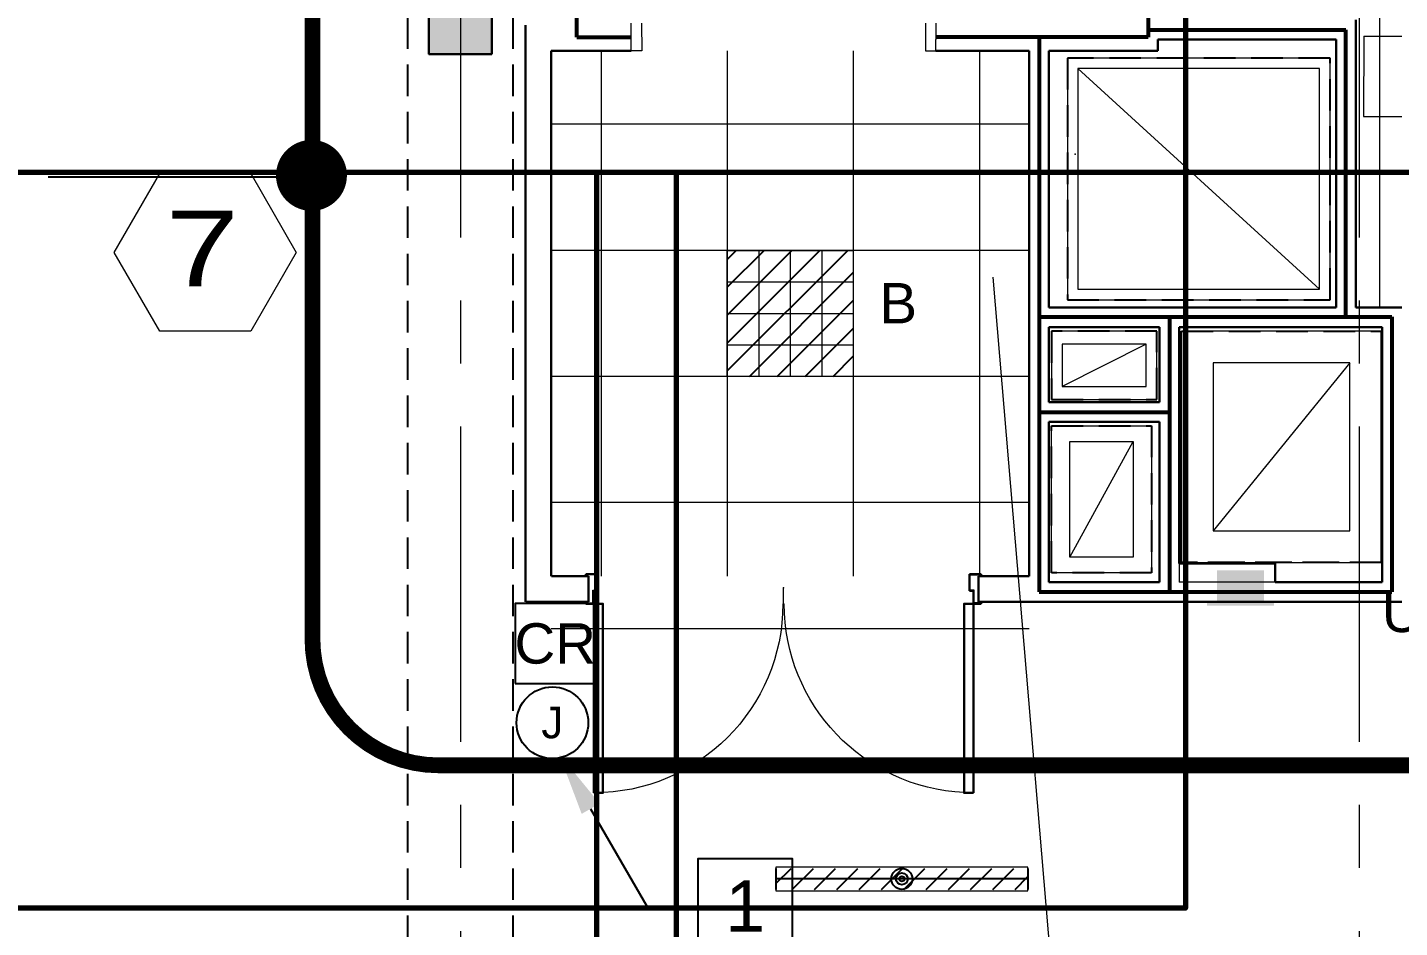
# Model space of a CAD drawing. Header units: inches. Extents: x -26500 to 0, y -3347 to 2257.
# Drawn here: x -22223.4 to -21962.3, y 481.9 to 653.2 of the extents above; entities that cross this region are included whole.
import ezdxf
from ezdxf import colors
from ezdxf.entities.mleader import LeaderData, LeaderLine
from ezdxf.enums import TextEntityAlignment as Align
from ezdxf.math import Vec2, Vec3

# ---------------------------------------------------------------- set-up
doc = ezdxf.new("R2010")
doc.units = ezdxf.units.IN
doc.header["$LTSCALE"] = 48
doc.header["$MEASUREMENT"] = 0
for name, pattern in [('A104$0$CENTER', [2, 1.25, -0.25, 0.25, -0.25]), ('A604$0$HIDDEN2', [0.1875, 0.125, -0.0625]), ('DASHED2', [0.375, 0.25, -0.125]), ('NB - 5th floor_plan$0$HIDDEN2', [0.1875, 0.125, -0.0625])]:
    doc.linetypes.add(name, pattern=pattern)
for name, color, linetype in [('A-Detl-Iden', 3, 'Continuous'), ('A104$0$A-ANNO-PATT-1-5', 8, 'Continuous'), ('A104$0$A-AREA-IDEN', 8, 'Continuous'), ('A104$0$A-COLS-COL1-5', 8, 'Continuous'), ('A104$0$A-DOOR', 8, 'Continuous'), ('A104$0$A-DOOR-FRAM', 8, 'Continuous'), ('A104$0$A-EQPM-FEC', 8, 'Continuous'), ('A104$0$A-FLOR-LEVL', 8, 'Continuous'), ('A104$0$A-FLOR-OPENING', 8, 'Continuous'), ('A104$0$A-FLOR-SLAB', 8, 'Continuous'), ('A104$0$A-FLOR-SPCL', 8, 'Continuous'), ('A104$0$A-GRID-GRDP0-15', 8, 'Continuous'), ('A104$0$A-HVAC-RDFF', 8, 'Continuous'), ('A104$0$A-WALL-FULL-INTR', 8, 'Continuous'), ('A104$0$bc104 - A-WALL-FIRE', 8, 'Continuous'), ('A604$0$A-ANNO-REVS-BULL', 8, 'Continuous'), ('A604$0$A-CLNG-LITE', 3, 'Continuous'), ('A604$0$A-CLNG-PATT', 8, 'Continuous'), ('A604$0$A-FLOR-OPENING', 8, 'Continuous'), ('A604$0$br604_br604 - E-Lite', 3, 'Continuous'), ('A604$0$stcbeams', 8, 'A604$0$HIDDEN2'), ('E-Anno-Keyn', 72, 'Continuous'), ('E-Emer-lite', 1, 'Continuous'), ('E-FIRE', 234, 'Continuous'), ('E-Lite', 53, 'Continuous'), ('E-Lite-Emer', 13, 'Continuous'), ('E-Powr-Devc', 233, 'Continuous'), ('E-Powr-Devc @ 96', 233, 'Continuous'), ('E-TEXT', 6, 'Continuous'), ('G-Anno', 6, 'Continuous'), ('NB - 5th floor_plan$0$stcbeams', 1, 'NB - 5th floor_plan$0$HIDDEN2'), ('NB - 5th floor_plan$0$STCCOLS1', 1, 'NB - 5th floor_plan$0$HIDDEN2'), ('NB - 5th floor_plan$0$STSLABEDGE', 1, 'NB - 5th floor_plan$0$HIDDEN2'), ('XREF', 7, 'Continuous')]:
    doc.layers.add(name, color=color, linetype=linetype)
doc.layers.add('E-Fire-Covr', color=240, linetype='Continuous', lineweight=70, plot=False)
doc.styles.add('A604$0$style-Arial', font='arial.ttf')
doc.styles.add('M08', font='arial.ttf', dxfattribs={"height": 7.68})
doc.styles.add('MAMEP ANNO', font='arial.ttf', dxfattribs={"height": 0.1015625})
doc.styles.get("Standard").update_dxf_attribs({"font": 'simplex.shx'})

# ---------------------------------------------------------------- blocks, each defined once
blk = doc.blocks.new('A104')
at = {"layer": 'A104$0$A-EQPM-FEC', "lineweight": 13, "extrusion": (0, 0, -1)}
blk.add_hatch(color=256, dxfattribs=at).paths.add_polyline_path([(21986.19750388199, 543.1599972635751), (21986.19750388199, 543.9099972635751), (21988.07250388199, 543.9099972635751), (21988.07250388199, 549.9099972635751), (21997.07250388199, 549.9099972635751), (21997.07250388199, 543.9099972635751), (21998.94750388199, 543.9099972635751), (21998.94750388199, 543.1599972635751)])
at = {"layer": 'A104$0$A-ANNO-PATT-1-5'}
blk.add_solid([(-22135.02850951009, 648.1543614164552), (-22147.02849154741, 648.1543614164552), (-22135.02850951009, 686.1543614164552), (-22147.02849154741, 686.1543614164552)], dxfattribs=at)
at = {"layer": 'A104$0$A-AREA-IDEN', "lineweight": 0, "elevation": 0.2065939808425978, "flags": 128}
blk.add_lwpolyline([(-21916.0803431347, 240.320451025445), (-22008.79271973744, 240.320451025445), (-22039.66824969873, 605.6818166626657)], dxfattribs=at)
at = {"layer": 'A104$0$A-COLS-COL1-5', "lineweight": 30}
blk.add_3dface([(-22135.02850951009, 648.1543614164552), (-22147.02849154741, 648.1543614164552), (-22147.02849154741, 686.1543614164552), (-22135.02850951009, 686.1543614164552)], dxfattribs=at)
at = {"layer": 'A104$0$A-DOOR', "lineweight": 0}
blk.add_line((-22079.5420192997, 543.5348821418821), (-22079.5420192997, 546.5877733417723), dxfattribs=at)
at = {"layer": 'A104$0$A-DOOR', "lineweight": 0, "extrusion": (0, 0, -1)}
for centre, radius, start, end in [((22115.66756435094, 543.5348821434993), 35.99999999999905, 180, 270), ((22043.41647427043, 543.5348821402646), 36, 272.7863096349124, 0)]:
    blk.add_arc(centre, radius, start, end, dxfattribs=at)
at = {"layer": 'A104$0$A-DOOR', "lineweight": 0}
for p in [(-22079.5420192997, 546.5877733417723), (-22079.5420192997, 543.5348821418821)]:
    blk.add_point(p, dxfattribs=at)
at = {"layer": 'A104$0$A-DOOR', "lineweight": 30}
for points in [[(-22115.66756432896, 507.5348821402644), (-22113.91756432896, 507.5348821402644), (-22113.91756432896, 543.5348821402644), (-22115.66756432896, 543.5348821402644)], [(-22043.41647429242, 507.5348821402644), (-22045.16647429242, 507.5348821402644), (-22045.16647429241, 543.5348821402644), (-22043.41647429241, 543.5348821402644)]]:
    blk.add_3dface(points, dxfattribs=at)
at = {"layer": 'A104$0$A-DOOR-FRAM', "lineweight": 13}
for p, q in [((-22108.54883723566, 650.9198751177012), (-22108.54883723566, 654.0448751177012)), ((-22106.54883723566, 654.0448751177012), (-22106.52953752637, 648.7746378625945)), ((-22052.54883723566, 654.0448751177013), (-22052.52953752637, 648.7746378625947)), ((-22050.54883723566, 654.0448751177013), (-22050.54883723566, 650.9198751177013)), ((-22108.52953752637, 648.7746378625945), (-22108.54883723566, 650.9198751177012)), ((-22050.52953752637, 648.7746378625947), (-22050.54883723566, 650.9198751177013)), ((-22106.52953752637, 648.7746378625945), (-22108.52953752637, 648.7746378625945)), ((-22052.52953752637, 648.7746378625947), (-22050.52953752637, 648.7746378625947)), ((-22117.01806305728, 548.7847030693077), (-22117.16816148247, 548.7847030693077)), ((-22115.06678352972, 549.009604644111), (-22117.01806305728, 549.0096046441108)), ((-22117.01806305728, 549.0096046441108), (-22117.01806305728, 548.7847030693077)), ((-22115.06678352972, 546.107045588993), (-22115.06678352972, 549.009604644111)), ((-22044.01725509165, 546.1070455889939), (-22044.01725509165, 549.0096046441121)), ((-22044.01725509165, 549.0096046441121), (-22042.0659755641, 549.0096046441121)), ((-22042.0659755641, 549.0096046441121), (-22042.0659755641, 548.7847030693089)), ((-22042.0659755641, 548.7847030693089), (-22041.9158771389, 548.7847030693089)), ((-22115.8172756557, 543.6848014945048), (-22115.8172756557, 546.107045588993)), ((-22115.8172756557, 546.107045588993), (-22115.06678352972, 546.107045588993)), ((-22043.26676296567, 546.1070455889939), (-22044.01725509165, 546.1070455889939)), ((-22043.26676296567, 543.6848014945057), (-22043.26676296567, 546.1070455889939)), ((-22117.16816148247, 543.9097030693077), (-22117.01806305728, 543.9097030693077)), ((-22117.01806305728, 543.6848014945045), (-22117.01806305728, 543.9097030693077)), ((-22117.01806305728, 543.6848014945045), (-22115.8172756557, 543.6848014945048)), ((-22042.0659755641, 543.6848014945057), (-22043.26676296567, 543.6848014945057)), ((-22041.9158771389, 543.9097030693089), (-22042.0659755641, 543.9097030693089)), ((-22042.0659755641, 543.6848014945057), (-22042.0659755641, 543.9097030693089))]:
    blk.add_line(p, q, dxfattribs=at)
at = {"layer": 'A104$0$A-DOOR-FRAM', "lineweight": 30}
for p, q in [((-22114.91668510452, 549.159703069308), (-22117.16816148247, 549.1597030693077)), ((-22117.16816148247, 549.1597030693077), (-22117.16816148247, 548.7847030693077)), ((-22114.91668510452, 545.9569471637961), (-22114.91668510452, 549.159703069308)), ((-22044.16735351685, 549.1597030693089), (-22041.9158771389, 549.1597030693089)), ((-22044.16735351685, 545.956947163797), (-22044.16735351685, 549.1597030693089)), ((-22041.9158771389, 549.1597030693089), (-22041.9158771389, 548.7847030693089)), ((-22115.66717723051, 543.534703069308), (-22115.66717723051, 545.9569471637961)), ((-22115.66717723051, 545.9569471637961), (-22114.91668510452, 545.9569471637961)), ((-22043.41686139087, 545.956947163797), (-22044.16735351685, 545.956947163797)), ((-22043.41686139087, 543.5347030693089), (-22043.41686139087, 545.956947163797)), ((-22117.16816148247, 543.5347030693077), (-22117.16816148247, 543.9097030693077)), ((-22117.16816148247, 543.5347030693077), (-22115.66717723051, 543.534703069308)), ((-22041.9158771389, 543.5347030693089), (-22043.41686139087, 543.5347030693089)), ((-22041.9158771389, 543.5347030693089), (-22041.9158771389, 543.9097030693089))]:
    blk.add_line(p, q, dxfattribs=at)
at = {"layer": 'A104$0$A-EQPM-FEC', "lineweight": 13}
blk.add_line((-21986.19750388199, 543.9099972635751), (-21998.94750388199, 543.9099972635751), dxfattribs=at)
at = {"layer": 'A104$0$A-FLOR-LEVL', "lineweight": 0}
blk.add_point((-22024.06676728298, 629.0826566923786), dxfattribs=at)
at = {"layer": 'A104$0$A-FLOR-OPENING', "lineweight": 0}
for points in [[(-21975.52362200891, 647.4074136608541), (-22025.52362200891, 647.4074136608541), (-22025.52362200891, 601.4074136608538), (-21975.52362200891, 601.4074136608538)], [(-22008.52362200799, 595.4074136608538), (-22028.52362200799, 595.4074136608538), (-22028.52362200799, 582.4074136608536), (-22008.52362200799, 582.4074136608536)], [(-21965.77362204645, 595.4074136608538), (-22003.77362200799, 595.4074136608538), (-22003.77362200799, 551.4074136608538), (-21965.77362204645, 551.4074136608538)], [(-22028.52362200799, 577.4074136608536), (-22009.52362200799, 577.4074136608536), (-22009.52362200799, 549.4074136608536), (-22028.52362200799, 549.4074136608536)]]:
    blk.add_3dface(points, dxfattribs=at)
at = {"layer": 'A104$0$A-FLOR-SLAB', "lineweight": 0}
blk.add_3dface([(-21965.77362204645, 595.4074136608538), (-22003.77362200799, 595.4074136608538), (-22003.77362200799, 551.4074136608538), (-21965.77362204645, 551.4074136608538)], dxfattribs=at)
at = {"layer": 'A104$0$A-FLOR-SPCL', "lineweight": 13, "extrusion": (0, 0, -1)}
for p, q in [((-21969.13363282115, 651.5971999224208), (-21969.13510919911, 636.2851920484052)), ((-21969.13363282115, 651.5971999224208), (-21961.88412494714, 651.5962156704524)), ((-21969.13510919911, 636.2851920484052), (-21961.88461707312, 636.2842077964366))]:
    blk.add_line(p, q, dxfattribs=at)
at = {"layer": 'A104$0$A-GRID-GRDP0-15', "linetype": 'A104$0$CENTER', "lineweight": 0}
for p, q in [((-22141.02362203524, 2113.236184360886), (-22141.02362198513, -676.9042077866469)), ((-21970.01358744508, 2113.236184367351), (-21970.01358744508, 382.2089955368488))]:
    blk.add_line(p, q, dxfattribs=at)
at = {"layer": 'A104$0$A-HVAC-RDFF', "lineweight": 0}
for p, q in [((-22023.5236220089, 645.4074136608517), (-21977.5236220089, 603.4074136608517)), ((-22010.52362200799, 592.9074136608536), (-22026.52362200799, 584.9074136608536)), ((-21971.77362204335, 589.4074136608538), (-21997.77362201109, 557.4074136608538)), ((-22025.02362200799, 552.4074136608536), (-22013.02362200799, 574.4074136608536))]:
    blk.add_line(p, q, dxfattribs=at)
at = {"layer": 'A104$0$A-HVAC-RDFF', "lineweight": 13}
for points in [[(-21977.52362200891, 645.4074136608541), (-22023.52362200891, 645.4074136608541), (-22023.52362200891, 603.4074136608541), (-21977.52362200891, 603.4074136608541)], [(-22010.52362200799, 592.9074136608536), (-22026.52362200799, 592.9074136608536), (-22026.52362200799, 584.9074136608536), (-22010.52362200799, 584.9074136608536)], [(-21971.77362204335, 589.4074136608538), (-21997.77362201109, 589.4074136608538), (-21997.77362201109, 557.4074136608538), (-21971.77362204335, 557.4074136608538)], [(-22025.02362200799, 574.4074136608536), (-22013.02362200799, 574.4074136608536), (-22013.02362200799, 552.4074136608536), (-22025.02362200799, 552.4074136608536)]]:
    blk.add_3dface(points, dxfattribs=at)
at = {"layer": 'A104$0$A-WALL-FULL-INTR', "lineweight": 30}
for p, q in [((-22128.63747573342, 653.6696654387434), (-22128.63730899567, 543.9097030693077)), ((-21970.63876402598, 654.6597004591416), (-21970.63993288671, 599.9095506198983)), ((-21974.38808794405, 650.9101927503501), (-22008.28431602507, 650.9101941475673)), ((-22008.28431602507, 650.9101941475673), (-22008.28431596685, 648.7978817677514)), ((-21974.38804678702, 650.9101927503484), (-21974.38889937646, 599.9095507736712)), ((-22123.76247247461, 648.7947957171125), (-22108.52972253961, 648.7952027987553)), ((-22123.76246832751, 648.7947957172233), (-22123.76231640125, 548.7849341238712)), ((-22050.52973648423, 648.7967527966028), (-22032.77581764216, 648.7972840429619)), ((-22032.77581764216, 548.7816012603522), (-22032.77581764216, 648.7972840429619)), ((-22029.03546514173, 648.7973840005433), (-22029.03627193387, 599.9095529280037)), ((-22029.03546514173, 648.7973840005433), (-22008.28431596685, 648.7978817677514)), ((-21974.38894008147, 599.909550773673), (-22029.03630486827, 599.909552928005)), ((-21961.8885956406, 599.9095502609409), (-21970.63998155162, 599.9095506199002)), ((-22029.03642685831, 596.15955292801), (-22029.03705968948, 581.9096927676429)), ((-22008.01213146214, 596.1595539824052), (-22029.03642685831, 596.15955292801)), ((-22008.01213146214, 596.1595539824052), (-22008.01280156243, 581.909693822167)), ((-22004.2621314599, 596.159554132619), (-22004.26351271033, 551.1600061768453)), ((-21965.6385956483, 596.1595504147563), (-22004.2621314599, 596.159554132619)), ((-21965.6385956483, 596.1595504147563), (-21965.6385956483, 596.1594845571228)), ((-21965.6385956483, 596.1594845571228), (-21965.63855478515, 547.6595584812568)), ((-22008.01280156243, 581.909693822167), (-22029.03705968948, 581.9096927676429)), ((-22029.03712934429, 578.1596927676396), (-22029.03777439477, 547.6596928030236)), ((-22008.01286817709, 578.1596938221708), (-22029.03712934429, 578.1596927676396)), ((-22008.01287992352, 578.1596938221702), (-22008.01359645683, 547.6596658236386)), ((-22004.26351271027, 551.160008368987), (-21985.98230804172, 551.1599729522983)), ((-21985.98230804172, 551.1599729522983), (-21985.98222008588, 547.6596030774522)), ((-22123.69981640115, 548.7848654099583), (-22116.66816148248, 548.7848329144693)), ((-22116.66817406967, 543.9097030693077), (-22116.66816148248, 548.7848329144693)), ((-22042.41588971771, 543.909725780342), (-22042.4158771389, 548.7816088152493)), ((-22042.4158771389, 548.7816088152493), (-22032.77581764216, 548.7816012603522)), ((-22029.03777439477, 547.6596928030236), (-22008.01359645728, 547.6596467150483)), ((-21985.98222008588, 547.6596030774522), (-21965.63855478515, 547.6595584812568)), ((-22128.57480899567, 543.9097030693077), (-22116.66817406967, 543.9097030693077)), ((-22042.4158771389, 543.9097267880113), (-21961.88859641071, 543.909550260808))]:
    blk.add_line(p, q, dxfattribs=at)
at = {"layer": 'A104$0$A-WALL-FULL-INTR', "lineweight": 0}
for p in [(-22004.26351271033, 551.1600061768453), (-21985.98222008588, 547.6596030774522)]:
    blk.add_line(p, (-22004.26351271033, 547.6596030774522), dxfattribs=at)
at = {"layer": 'A104$0$A-WALL-FULL-INTR', "lineweight": 0, "flags": 128}
blk.add_lwpolyline([(-21966.13859526996, 762.6595823736909), (-21966.13859481636, 735.9098500931789), (-21992.13820363546, 735.9098516100927), (-21992.13819083994, 655.4098510858734), (-21966.13859480804, 655.4098500195273), (-21966.1385956406, 599.9095503246949)], dxfattribs=at)
at = {"layer": 'A104$0$bc104 - A-WALL-FIRE', "lineweight": 53}
for p, q in [((-22118.91113354782, 651.3996378625947), (-22118.91113667153, 776.9229407012061)), ((-22010.1588199279, 776.9229433572024), (-22010.15874771808, 651.3996374076842)), ((-22118.91113354782, 651.3996378625947), (-22108.54883723566, 651.3996378625947)), ((-22010.15874771808, 651.3996374076842), (-22050.54883723566, 651.3996383941092)), ((-22030.91046459804, 651.3996378625942), (-22030.91046459804, 545.7846969082213)), ((-22010.15227908499, 652.7849466047451), (-21972.5134054065, 652.7849466047451)), ((-21972.51268353522, 598.0493426090392), (-21972.5134054065, 652.7849466047451)), ((-22030.91019674475, 598.1303442990493), (-21963.76330962255, 598.1303442990493)), ((-22006.10850398874, 598.1303515551753), (-22006.10877184203, 545.784643272121)), ((-21963.76330962255, 598.1303442990493), (-21963.76357747584, 545.7845543710366)), ((-22030.91047681194, 580.0013391497753), (-22006.10859419648, 580.0013411292849)), ((-22030.91046459804, 545.7846969082213), (-21963.76357747584, 545.7845543710366))]:
    blk.add_line(p, q, dxfattribs=at)
blk = doc.blocks.new('NB - 5th floor_plan')
at = {"layer": 'NB - 5th floor_plan$0$stcbeams', "color": 1, "linetype": 'NB - 5th floor_plan$0$HIDDEN2'}
for p, q in [((-22151.01288238723, 379.1574136608537), (-22151.02617515954, 1009.16966543879)), ((-22131.02265225614, 379.1574136608538), (-22131.02265225616, 1009.16966543879))]:
    blk.add_line(p, q, dxfattribs=at)
at = {"layer": 'NB - 5th floor_plan$0$STCCOLS1', "color": 1, "linetype": 'NB - 5th floor_plan$0$HIDDEN2'}
blk.add_lwpolyline([(-22135.02850951009, 648.1543614164552), (-22147.02849154743, 648.1543614164552), (-22147.02849154743, 686.1543614164552), (-22135.02850951009, 686.1543614164552)], close=True, dxfattribs=at)
at = {"layer": 'NB - 5th floor_plan$0$STSLABEDGE', "color": 1, "linetype": 'NB - 5th floor_plan$0$HIDDEN2'}
for points in [[(-22025.52362200891, 601.4074136608538), (-21975.52362200891, 601.4074136608538), (-21975.52362200891, 647.4074136608541), (-22025.52362200891, 647.4074136608541)], [(-22008.52362200799, 595.407497091114), (-22028.52362200799, 595.407497091114), (-22028.52362200799, 582.4074136608536), (-22008.52362200799, 582.4074136608536)], [(-22003.77362200799, 595.4074136608538), (-21965.77362204645, 595.4074136608538), (-21965.77362204645, 551.4074136608538), (-22003.77362200799, 551.4074136608538)], [(-22028.52362200799, 577.4074136608536), (-22009.52362200799, 577.4074136608536), (-22009.52362200799, 549.4344381751341), (-22028.52362200799, 549.4344381751341)]]:
    blk.add_lwpolyline(points, close=True, dxfattribs=at)
at = {"layer": 'NB - 5th floor_plan$0$STSLABEDGE', "color": 1, "linetype": 'NB - 5th floor_plan$0$HIDDEN2', "flags": 128}
blk.add_lwpolyline([(-22003.77362200799, 595.4074136608539), (-21965.77362204645, 595.4074136608539), (-21965.77362204645, 551.4074136608538), (-22003.77362200799, 551.4074136608538), (-22003.77362200799, 595.4074136608539)], close=True, dxfattribs=at)
blk = doc.blocks.new('A604')
at = {"layer": 'A604$0$A-ANNO-REVS-BULL', "lineweight": 13, "elevation": 2.065939808425839e-06, "flags": 128}
blk.add_lwpolyline([(-22198.26967153937, 625.4136806593873), (-22180.94961969628, 625.4133767269474), (-22172.28985698414, 610.4136198767312), (-22180.95014611217, 595.4141669613302), (-22198.27019795527, 595.4144708937683), (-22206.9299606674, 610.4142277439871), (-22198.26967153937, 625.4136806593873)], close=True, dxfattribs=at)
at = {"layer": 'A604$0$A-CLNG-LITE', "lineweight": 0}
for p, q in [((-22084.26914298483, 610.7881984887877), (-22084.26914298483, 586.7881984887877)), ((-22078.26914298483, 610.7881984887877), (-22078.26914298483, 586.7881984887877)), ((-22072.26914298483, 610.7881984887877), (-22072.26914298483, 586.7881984887877)), ((-22090.26914298483, 604.7881984887861), (-22066.26914298483, 604.7881984887861)), ((-22090.26914298483, 598.7881984887861), (-22066.26914298483, 598.7881984887861)), ((-22090.26914298483, 592.7881984887861), (-22066.26914298483, 592.7881984887861))]:
    blk.add_line(p, q, dxfattribs=at)
at = {"layer": 'A604$0$A-CLNG-LITE', "lineweight": 13}
blk.add_3dface([(-22090.26914298483, 610.7881984887877), (-22066.26914298483, 610.7881984887877), (-22066.26914298483, 586.7881984887877), (-22090.26914298483, 586.7881984887877)], dxfattribs=at)
at = {"layer": 'A604$0$A-CLNG-PATT', "lineweight": 0}
for p, q in [((-22114.26914298483, 648.7952027987553), (-22114.26914298483, 548.7848329144693)), ((-22090.26914298483, 648.7952027987553), (-22090.26914298483, 548.7848329144693)), ((-22066.26914298483, 648.7952027987553), (-22066.26914298483, 548.7848329144693)), ((-22042.26914298483, 648.7952027987553), (-22042.26914298483, 548.7848329144693)), ((-22032.77581764216, 634.7881984887878), (-22123.7624105912, 634.7881984887878)), ((-22032.77581764216, 610.7881984887878), (-22123.7624105912, 610.7881984887878)), ((-22032.77581764216, 586.7881984887878), (-22123.76237413249, 586.7881984887878)), ((-22032.77581764216, 562.7881984887878), (-22123.76237413249, 562.7881984887878)), ((-22123.76237413249, 538.7881984887878), (-22032.77581764216, 538.7881984887878))]:
    blk.add_line(p, q, dxfattribs=at)
for p in [(-22090.26914298483, 586.7881984887878), (-22066.26914298483, 586.7881984887878)]:
    blk.add_point(p, dxfattribs=at)
at = {"layer": 'A604$0$A-FLOR-OPENING', "lineweight": 0}
for points in [[(-21975.52362200891, 647.4074136608541), (-22025.52362200891, 647.4074136608541), (-22025.52362200891, 601.4074136608538), (-21975.52362200891, 601.4074136608538)], [(-22008.52362200799, 595.4074136608538), (-22028.52362200799, 595.4074136608538), (-22028.52362200799, 582.4074136608536), (-22008.52362200799, 582.4074136608536)], [(-21965.77362204645, 595.4074136608538), (-22003.77362200799, 595.4074136608538), (-22003.77362200799, 551.4074136608538), (-21965.77362204645, 551.4074136608538)], [(-22028.52362200799, 577.4074136608536), (-22009.52362200799, 577.4074136608536), (-22009.52362200799, 549.4074136608536), (-22028.52362200799, 549.4074136608536)]]:
    blk.add_3dface(points, dxfattribs=at)
at = {"layer": 'A604$0$br604_br604 - E-Lite', "lineweight": 13}
blk.add_3dface([(-22081.02229419206, 488.9134703085998), (-22033.02229419206, 488.9134703085998), (-22033.02229419206, 493.4134703085998), (-22081.02229419206, 493.4134703085998)], dxfattribs=at)
at = {"layer": 'A604$0$stcbeams', "lineweight": 0}
for p, q in [((-22151.01288238723, 379.1574136608537), (-22151.02617515954, 1009.16966543879)), ((-22131.02265225614, 379.1574136608538), (-22131.02265225616, 1009.16966543879))]:
    blk.add_line(p, q, dxfattribs=at)
at = {"layer": 'A604$0$A-ANNO-REVS-BULL', "lineweight": 13, "style": 'A604$0$style-Arial', "width": 1.246875613619888}
blk.add_text('7', height=14.39999291338583, dxfattribs=at).set_placement((-22190.15908903205, 611.1654508677517, 2.065939808425839e-06), align=Align.MIDDLE_CENTER)
blk = doc.blocks.new('*U188')
at = {"layer": 'E-Fire-Covr'}
blk.add_lwpolyline([(10.15365277352731, 321.9999999999999), (318, 321.9999999999999), (318, -314.0000000000001), (-318, -314.0000000000001), (-318, 321.9999999999999), (-9.514662369719645, 321.9999999999999)], dxfattribs=at)
blk = doc.blocks.new('*U149')
at = {"layer": 'E-Fire-Covr'}
blk.add_lwpolyline([(10.15365277352731, 321.9999999999999), (318, 321.9999999999999), (318, -314.0000000000001), (-318, -314.0000000000001), (-318, 321.9999999999999), (-9.514662369719645, 321.9999999999999)], dxfattribs=at)
blk = doc.blocks.new('CardReader')
at = {"linetype": 'Continuous'}
blk.add_lwpolyline([(-22610.68498496264, 1169.614875510962), (-22595.44200244919, 1169.614875510962), (-22595.44200244919, 1184.857858024408), (-22610.68498496264, 1184.857858024408)], close=True, dxfattribs=at)
at = {"style": 'M08'}
blk.add_text('CR', height=7.6875, dxfattribs=at).set_placement((-22603.06349370591, 1177.236366767684), align=Align.MIDDLE_CENTER)
blk = doc.blocks.new('Symbol-Thermostat-Anno')
at = {"color": 0, "linetype": 'ByBlock'}
blk.add_circle((0, 0), 0.07109375000000001, dxfattribs=at)
at = {"color": 0, "linetype": 'ByBlock', "style": 'MAMEP ANNO'}
blk.add_attdef('T', text='', height=0.0625, dxfattribs=at).set_placement((0, 0), align=Align.MIDDLE)
blk = doc.blocks.new('MLD-KeyNote')
at = {"color": 0, "linetype": 'Continuous', "transparency": 16777216}
blk.add_lwpolyline([(-0.09374999999999836, -0.09374999999999824), (0.09375000000000164, -0.09374999999999824), (0.09375000000000164, 0.09375000000000176), (-0.09374999999999836, 0.09375000000000176)], close=True, dxfattribs=at)
at = {"color": 0, "linetype": 'ByBlock', "transparency": 16777216, "style": 'MAMEP ANNO'}
blk.add_attdef('ID', text='', height=0.1015625, dxfattribs=at).set_placement((1.636051583235917e-15, 1.757853122323165e-15), align=Align.MIDDLE_CENTER)
blk = doc.blocks.new('LFIND4')
for p, q in [((-24, 2), (-24, -2)), ((24, 0), (-24, 0)), ((24, 2), (24, -2))]:
    blk.add_line(p, q)
for radius in [2, 1.118033988749895, 0.5]:
    blk.add_circle((0, 0), radius)

msp = doc.modelspace()

# ---------------------------------------------------------------- hatches: boundary and pattern name
at = {"layer": 'E-Emer-lite'}
h = msp.add_hatch(dxfattribs=at)
h.set_pattern_fill('ANSI31', color=256, scale=30, angle=-180)
h.set_pattern_definition([(225, (1206.230857015173, -1.711801511212343), (2.651650429449552, -2.651650429449554), [])])
h.paths.add_polyline_path([(-22090.26914298483, 610.7881984887877), (-22090.26914298483, 586.7881984887877), (-22066.26914298483, 586.7881984887877), (-22066.26914298483, 610.7881984887877)])
h = msp.add_hatch(dxfattribs=at)
h.set_pattern_fill('ANSI31', color=256, scale=30, angle=-180)
h.set_pattern_definition([(225, (1206.232408692511, -1.711801469745183), (2.651650429449552, -2.651650429449554), [])])
h.paths.add_polyline_path([(-22090.26759130749, 610.7881985302548), (-22090.26759130749, 586.7881985302548), (-22066.26759130749, 586.7881985302548), (-22066.26759130749, 610.7881985302548)])
at = {"layer": 'E-Lite-Emer'}
h = msp.add_hatch(dxfattribs=at)
h.set_pattern_fill('ANSI31', color=256, scale=24, angle=180, style=0)
h.set_pattern_definition([(225, (-24152.5473158345, 3212.913486312446), (2.121320343559641, -2.121320343559644), [])])
h.paths.add_polyline_path([(-22033.02229419206, 493.1634703085998), (-22081.02229419206, 493.1634703085998), (-22081.02229419206, 489.1634703085998), (-22033.02229419206, 489.1634703085998)])

# ---------------------------------------------------------------- linework, layer by layer
at = {"color": 6, "linetype": 'ByBlock', "const_width": 6.75}
msp.add_lwpolyline([(-22172.76039301764, 625.0613856952314, 1), (-22166.01039301764, 625.0613856952314, 1)], format="xyb", close=True, dxfattribs=at)
at = {"layer": 'A-Detl-Iden', "linetype": 'DASHED2', "const_width": 3, "flags": 128}
msp.add_lwpolyline([(-22145.1934202356, 1044.507599310918), (-21552.63929479519, 1044.507599310918, -0.414213562373095), (-21528.63929479519, 1020.507599310918), (-21528.63929479519, 536.7714128390262, -0.414213562373095), (-21552.63929479519, 512.7714128390262), (-22145.1934202356, 512.7714128390262, -0.414213562373095), (-22169.1934202356, 536.7714128390262), (-22169.1934202356, 1020.507599310918, -0.414213562373095)], format="xyb", close=True, dxfattribs=at)
at = {"layer": 'G-Anno'}
msp.add_lwpolyline([(-22174.15831195528, 624.7111684568963), (-22219.49163575151, 624.7111684568963)], dxfattribs=at)

# ---------------------------------------------------------------- block references
at = {"layer": 'E-FIRE'}
for name, p in [('*U149', (-22321.02341294677, 799.5725365107279)), ('*U188', (-22417.99012940994, 303.6919876865686)), ('*U149', (-21797.05312344895, 303.6919876865686))]:
    msp.add_blockref(name, p, dxfattribs=at)
at = {"layer": 'E-Lite'}
msp.add_blockref('LFIND4', (-22057.02229419206, 491.1634703085998), dxfattribs=at)
at = {"layer": 'E-Powr-Devc'}
msp.add_blockref('CardReader', (480.0688242617289, -641.261425331204), dxfattribs=at)
at = {"layer": 'E-Powr-Devc @ 96', "xscale": 96, "yscale": 96, "zscale": 96}
msp.add_blockref('Symbol-Thermostat-Anno', (-22123.53123337153, 520.8763042020546), dxfattribs=at).add_auto_attribs({'T': 'J'})
at = {"layer": 'XREF'}
for name in ['A104', 'NB - 5th floor_plan', 'A604']:
    msp.add_blockref(name, (0, 0), dxfattribs=at)

# ---------------------------------------------------------------- texts
at = {"layer": 'E-TEXT', "style": 'M08'}
for s, p in [('B', (-22061.27775669362, 596.8990669365262)), ('UP', (-21965.68160460237, 538.1342911907614))]:
    msp.add_text(s, height=7.68, dxfattribs=at).set_placement(p)

# ---------------------------------------------------------------- leaders
at = {"layer": 'E-Anno-Keyn'}
ml = msp.add_multileader_block('Standard', dxfattribs=at)
ml.set_content('MLD-KeyNote', color=256, scale=96)
ml.set_attribute('ID', '1', width=0)
ml.set_leader_properties(color=256, linetype='Continuous')
ml.build(insert=Vec2(0, 0))
ml.multileader.update_dxf_attribs({"has_dogleg": 0, "text_left_attachment_type": 2, "text_right_attachment_type": 2, "dogleg_length": 3.84375, "arrow_head_size": 12, "scale": 96})
ctx = ml.context
ctx.base_point, ctx.scale, ctx.char_height, ctx.arrow_head_size, ctx.landing_gap_size, ctx.plane_origin = Vec3(-22095.82656004978, 485.9856394361524), 96, 737.28, 12, 384, Vec3(-22122.24946633691, 514.9101870601044)
ctx.left_attachment, ctx.right_attachment = 2, 2
notes = []
notes.append((ctx, [(0, (1, 1, 0), (-22464.82656004978, 485.9856394361524), (1, 0), 369, [(0, [(-22122.24946633691, 514.9101870601044), (-22105.54987098004, 485.9856394361524)], 0, [])])]))
ctx.block.insert = Vec3(-22086.82656004978, 485.9856394361523)
for ctx, leaders in notes:
    for number, flags, end, landing, length, lines in leaders:
        leader = LeaderData()
        leader.index, (leader.has_last_leader_line, leader.has_dogleg_vector, leader.attachment_direction) = number, flags
        leader.last_leader_point, leader.dogleg_vector, leader.dogleg_length = Vec3(end), Vec3(landing), length
        for number, points, colour, breaks in lines:
            line = LeaderLine()
            line.index, line.vertices, line.color, line.breaks = number, Vec3.list(points), colors.encode_raw_color(colour), breaks
            leader.lines.append(line)
        ctx.leaders.append(leader)

doc.saveas('drawing.dxf')
